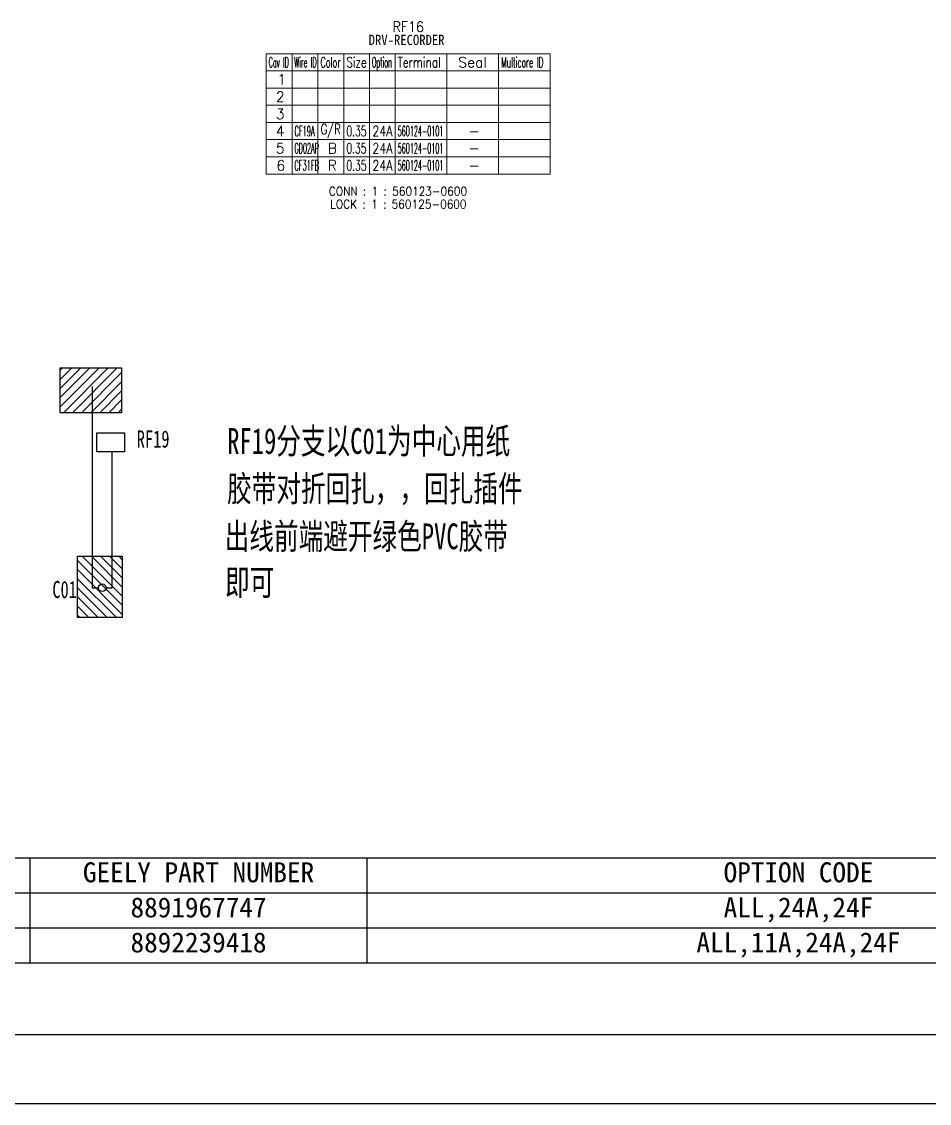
# Model space of a CAD drawing. Header units: inches. Extents: x 47316 to 59086, y 3141 to 11743.
# Drawn here: x 51423.5 to 51687.4, y 6869.2 to 7183.8 of the extents above; entities that cross this region are included whole.
import ezdxf
from ezdxf.enums import TextEntityAlignment as Align

# ---------------------------------------------------------------- set-up
doc = ezdxf.new("R2010")
doc.units = ezdxf.units.IN
doc.header["$MEASUREMENT"] = 0
doc.layers.add('_BLACK_HOLE', color=7, linetype='Continuous')
doc.styles.add('COOL-仿宋', font='simfang.ttf')
doc.styles.add('COOL-宋体', font='')
doc.styles.add('MtX_SimSun', font='')
doc.styles.get("Standard").update_dxf_attribs({"font": ''})
doc.styles.get('COOL-宋体').set_extended_font_data('SimSun')
doc.styles.get('MtX_SimSun').set_extended_font_data('SimSun')
doc.styles.get('Standard').set_extended_font_data('SimSun')

msp = doc.modelspace()

# ---------------------------------------------------------------- linework, layer by layer
at = {"color": 102, "linetype": 'Continuous', "lineweight": 15}
for p, q in [((51494.65, 7174.44), (51577.15, 7174.44)), ((51494.65, 7169.44), (51494.65, 7174.44)), ((51494.65, 7169.44), (51577.15, 7169.44)), ((51502.15, 7164.44), (51502.15, 7169.44)), ((51509.65, 7164.44), (51509.65, 7169.44)), ((51517.15, 7164.44), (51517.15, 7169.44)), ((51524.65, 7164.44), (51524.65, 7169.44)), ((51532.15, 7164.44), (51532.15, 7169.44)), ((51547.15, 7164.44), (51547.15, 7169.44)), ((51562.15, 7164.44), (51562.15, 7169.44)), ((51502.15, 7159.44), (51502.15, 7164.44)), ((51509.65, 7159.44), (51509.65, 7164.44)), ((51517.15, 7159.44), (51517.15, 7164.44)), ((51524.65, 7159.44), (51524.65, 7164.44)), ((51532.15, 7159.44), (51532.15, 7164.44)), ((51547.15, 7159.44), (51547.15, 7164.44)), ((51562.15, 7159.44), (51562.15, 7164.44)), ((51502.15, 7154.44), (51502.15, 7159.44)), ((51509.65, 7154.44), (51509.65, 7159.44)), ((51517.15, 7154.44), (51517.15, 7159.44)), ((51524.65, 7154.44), (51524.65, 7159.44)), ((51532.15, 7154.44), (51532.15, 7159.44)), ((51547.15, 7154.44), (51547.15, 7159.44)), ((51562.15, 7154.44), (51562.15, 7159.44)), ((51502.15, 7149.44), (51502.15, 7154.44)), ((51509.65, 7149.44), (51509.65, 7154.44)), ((51517.15, 7149.44), (51517.15, 7154.44)), ((51524.65, 7149.44), (51524.65, 7154.44)), ((51532.15, 7149.44), (51532.15, 7154.44)), ((51547.15, 7149.44), (51547.15, 7154.44)), ((51562.15, 7149.44), (51562.15, 7154.44)), ((51502.15, 7144.44), (51502.15, 7149.44)), ((51509.65, 7144.44), (51509.65, 7149.44)), ((51517.15, 7144.44), (51517.15, 7149.44)), ((51524.65, 7144.44), (51524.65, 7149.44)), ((51532.15, 7144.44), (51532.15, 7149.44)), ((51547.15, 7144.44), (51547.15, 7149.44)), ((51562.15, 7144.44), (51562.15, 7149.44)), ((51502.15, 7139.44), (51502.15, 7144.44)), ((51509.65, 7139.44), (51509.65, 7144.44)), ((51517.15, 7139.44), (51517.15, 7144.44)), ((51524.65, 7139.44), (51524.65, 7144.44)), ((51532.15, 7139.44), (51532.15, 7144.44)), ((51547.15, 7139.44), (51547.15, 7144.44)), ((51562.15, 7139.44), (51562.15, 7144.44))]:
    msp.add_line(p, q, dxfattribs=at)
at = {"color": 7, "linetype": 'Continuous', "lineweight": 15}
for p, q in [((51502.15, 7169.44), (51502.15, 7174.44)), ((51509.65, 7169.44), (51509.65, 7174.44)), ((51517.15, 7169.44), (51517.15, 7174.44)), ((51524.65, 7169.44), (51524.65, 7174.44)), ((51532.15, 7169.44), (51532.15, 7174.44)), ((51547.15, 7169.44), (51547.15, 7174.44)), ((51562.15, 7169.44), (51562.15, 7174.44)), ((51577.15, 7169.44), (51577.15, 7174.44))]:
    msp.add_line(p, q, dxfattribs=at)
at = {"color": 3, "lineweight": -3}
for p, q in [((51446.03, 7083.09), (51434.73, 7071.79)), ((51443.38, 7083.09), (51434.73, 7074.44)), ((51440.73, 7083.09), (51434.73, 7077.09)), ((51438.08, 7083.09), (51434.73, 7079.74)), ((51435.42, 7083.09), (51434.73, 7082.39)), ((51434.73, 7070.05), (51434.73, 7083.09)), ((51434.73, 7083.09), (51452.59, 7083.09)), ((51448.68, 7083.09), (51435.65, 7070.05)), ((51451.33, 7083.09), (51438.3, 7070.05)), ((51452.59, 7081.69), (51440.95, 7070.05)), ((51452.59, 7083.09), (51452.59, 7070.05)), ((51452.59, 7079.04), (51443.6, 7070.05)), ((51452.59, 7076.39), (51446.25, 7070.05)), ((51452.59, 7073.74), (51448.91, 7070.05)), ((51452.59, 7070.05), (51434.73, 7070.05)), ((51452.59, 7071.08), (51451.56, 7070.05)), ((51439.74, 7010.46), (51439.74, 7028.32)), ((51439.74, 7028.32), (51452.78, 7028.32)), ((51441.14, 7028.32), (51452.78, 7016.68)), ((51443.79, 7028.32), (51452.78, 7019.33)), ((51446.45, 7028.32), (51452.78, 7021.99)), ((51449.1, 7028.32), (51452.78, 7024.64)), ((51451.75, 7028.32), (51452.78, 7027.29)), ((51452.78, 7028.32), (51452.78, 7010.46)), ((51439.74, 7027.07), (51452.78, 7014.03)), ((51439.74, 7024.41), (51452.78, 7011.38)), ((51439.74, 7021.76), (51451.05, 7010.46)), ((51439.74, 7019.11), (51448.4, 7010.46)), ((51439.74, 7016.46), (51445.74, 7010.46)), ((51439.74, 7013.81), (51443.09, 7010.46)), ((51439.74, 7011.16), (51440.44, 7010.46)), ((51452.78, 7010.46), (51439.74, 7010.46))]:
    msp.add_line(p, q, dxfattribs=at)
at = {"color": 0, "lineweight": 30}
for p, q in [((51444.06, 7077.69), (51444.06, 7019.15)), ((51445.37, 7064.15), (51453.37, 7064.15)), ((51445.37, 7058.65), (51445.37, 7064.15)), ((51453.37, 7064.15), (51453.37, 7058.65)), ((51453.37, 7058.65), (51445.37, 7058.65)), ((51449.87, 7019.15), (51449.87, 7058.65)), ((51444.06, 7019.15), (51445.89, 7019.15)), ((51448.04, 7019.15), (51449.87, 7019.15))]:
    msp.add_line(p, q, dxfattribs=at)
at = {"color": 0, "lineweight": -3}
for p, q in [((51198.34, 6940.62), (51774.76, 6940.62)), ((51425.96, 6910.04), (51425.96, 6940.62)), ((51523.92, 6910.04), (51523.92, 6940.62)), ((51198.34, 6930.42), (51774.76, 6930.42)), ((51198.34, 6920.23), (51774.76, 6920.23)), ((51198.34, 6910.04), (51774.76, 6910.04)), ((50267.93, 6889.2), (52010.93, 6889.2)), ((50247.93, 6869.2), (52030.93, 6869.2))]:
    msp.add_line(p, q, dxfattribs=at)
at = {"color": 102, "linetype": 'Continuous', "lineweight": 15}
for points in [[(51494.65, 7164.44), (51494.65, 7169.44), (51577.15, 7169.44), (51577.15, 7164.44)], [(51494.65, 7159.44), (51494.65, 7164.44), (51577.15, 7164.44), (51577.15, 7159.44)], [(51494.65, 7154.44), (51494.65, 7159.44), (51577.15, 7159.44), (51577.15, 7154.44)], [(51494.65, 7149.44), (51494.65, 7154.44), (51577.15, 7154.44), (51577.15, 7149.44)], [(51494.65, 7144.44), (51494.65, 7149.44), (51577.15, 7149.44), (51577.15, 7144.44)], [(51494.65, 7139.44), (51494.65, 7144.44), (51577.15, 7144.44), (51577.15, 7139.44)]]:
    msp.add_lwpolyline(points, close=True, dxfattribs=at)
at = {"color": 0, "lineweight": 30}
msp.add_circle((51446.96, 7019.15), 1.08, dxfattribs=at)

# ---------------------------------------------------------------- texts
at = {"lineweight": -3, "style": 'MtX_SimSun', "width": 0.7}
for s, p in [('RF19分支以C01为中心用纸', (51483.26, 7058.07)), ('胶带对折回扎，，回扎插件', (51483.23, 7044.23)), ('出线前端避开绿色PVC胶带', (51482.55, 7030.35)), ('即可', (51482.64, 7016.97))]:
    msp.add_text(s, height=7.5, dxfattribs=at).set_placement(p)
at = {"color": 0, "lineweight": -3}
for s, height, style, p in [('GEELY PART NUMBER', 5.8133, 'COOL-仿宋', (51474.94, 6933.49)), ('OPTION CODE', 5.8133, 'COOL-仿宋', (51649.34, 6933.49)), ('8891967747', 5.813, 'COOL-宋体', (51474.94, 6923.29)), ('ALL,24A,24F', 5.8133, 'COOL-宋体', (51649.34, 6923.29)), ('8892239418', 5.813, 'COOL-宋体', (51474.94, 6913.1)), ('ALL,11A,24A,24F', 5.8133, 'COOL-宋体', (51649.34, 6913.1))]:
    msp.add_text(s, height=height, dxfattribs=dict(at, style=style)).set_placement(p, align=Align.CENTER)
at = {"color": 6, "linetype": 'Continuous', "lineweight": 20, "char_height": 3, "attachment_point": 1}
for s, insert, width in [('\\Fromans.shx;\\W0.9000000000;\\T1.0000000000;\\o\\lRF16', (51531.33, 7183.76), 10.1571), ('\\f黑体|b0|i0|c1|p0;\\W0.9000000000;\\T1.0000000000;\\o\\lDRV-RECORDER', (51524.41, 7179.94), 23.2989)]:
    msp.add_mtext(s, dxfattribs=dict(at, insert=insert, width=width))
at = {"color": 7, "linetype": 'Continuous', "lineweight": 15, "char_height": 3, "attachment_point": 1}
for s, insert, width in [('\\Fromans.shx;\\W0.4292452830;\\T1.0000000000;\\o\\lCav ID', (51495.33, 7173.44), 6.5), ('\\Fromans.shx;\\W0.4026548673;\\T1.0000000000;\\o\\lWire ID', (51502.76, 7173.44), 6.5), ('\\Fromans.shx;\\W0.5687500000;\\T1.0000000000;\\o\\lColor', (51510.39, 7173.44), 6.5), ('\\Fromans.shx;\\W0.7222222222;\\T1.0000000000;\\o\\lSize', (51517.96, 7173.44), 6.5), ('\\Fromans.shx;\\W0.4595959596;\\T1.0000000000;\\o\\lOption', (51525.34, 7173.44), 6.5), ('\\Fromans.shx;\\W0.7480916031;\\T1.0000000000;\\o\\lTerminal', (51532.75, 7173.44), 14), ('\\Fromans.shx;\\W1.0000000000;\\T1.0000000000;\\o\\lSeal', (51550.43, 7173.44), 9.2857), ('\\Fromans.shx;\\W0.5185185185;\\T1.0000000000;\\o\\lMulticore ID', (51562.94, 7173.44), 14), ('\\Fromans.shx;\\W1.0000000000;\\T1.0000000000;\\o\\l1', (51497.83, 7168.44), 2.8571), ('\\Fromans.shx;\\W1.0000000000;\\T1.0000000000;\\o\\l2', (51497.4, 7163.44), 2.8571), ('\\Fromans.shx;\\W1.0000000000;\\T1.0000000000;\\o\\l3', (51497.4, 7158.44), 2.8571), ('\\Fromans.shx;\\W1.0000000000;\\T1.0000000000;\\o\\l4', (51497.4, 7153.44), 2.8571), ('\\Fromans.shx;\\W1.0000000000;\\T1.0000000000;\\o\\l5', (51497.4, 7148.44), 2.8571), ('\\Fromans.shx;\\W1.0000000000;\\T1.0000000000;\\o\\l6', (51497.54, 7143.44), 2.8571)]:
    msp.add_mtext(s, dxfattribs=dict(at, insert=insert, width=width))
at = {"color": 21, "linetype": 'Continuous', "lineweight": 15, "char_height": 3, "attachment_point": 1}
for s, insert, width in [('\\Fromans.shx;\\W0.4690721649;\\T1.0000000000;\\o\\lCF19A', (51502.85, 7153.44), 6.5), ('\\Fromans.shx;\\W0.6500000000;\\T1.0000000000;\\o\\l0.35', (51517.93, 7153.44), 6.5), ('\\Fromans.shx;\\W0.4336283186;\\T1.0000000000;\\o\\l560124-0101', (51532.83, 7153.44), 14), ('\\Fromans.shx;\\W0.3760330579;\\T1.0000000000;\\o\\lGD02AP', (51502.81, 7148.44), 6.5), ('\\Fromans.shx;\\W0.6500000000;\\T1.0000000000;\\o\\l0.35', (51517.93, 7148.44), 6.5), ('\\Fromans.shx;\\W0.4336283186;\\T1.0000000000;\\o\\l560124-0101', (51532.83, 7148.44), 14), ('\\Fromans.shx;\\W0.3855932203;\\T1.0000000000;\\o\\lCF31FB', (51502.81, 7143.44), 6.5), ('\\Fromans.shx;\\W0.6500000000;\\T1.0000000000;\\o\\l0.35', (51517.93, 7143.44), 6.5), ('\\Fromans.shx;\\W0.4336283186;\\T1.0000000000;\\o\\l560124-0101', (51532.83, 7143.44), 14)]:
    msp.add_mtext(s, dxfattribs=dict(at, insert=insert, width=width))
at = {"color": 140, "linetype": 'Continuous', "lineweight": 15, "char_height": 3, "attachment_point": 1}
for s, insert, width in [('\\Fromans.shx;\\W0.7109375000;\\T1.0000000000;\\o\\lG/R', (51510.45, 7154.02), 6.5), ('\\Fromans.shx;\\W0.7844827586;\\T1.0000000000;\\o\\l24A', (51525.48, 7153.44), 6.5), ('\\Fromans.shx;\\W1.0000000000;\\T1.0000000000;\\o\\l-', (51553.36, 7153.44), 3.7143), ('\\Fromans.shx;\\W1.0000000000;\\T1.0000000000;\\o\\lB', (51512.47, 7148.44), 3), ('\\Fromans.shx;\\W0.7844827586;\\T1.0000000000;\\o\\l24A', (51525.48, 7148.44), 6.5), ('\\Fromans.shx;\\W1.0000000000;\\T1.0000000000;\\o\\l-', (51553.36, 7148.44), 3.7143), ('\\Fromans.shx;\\W1.0000000000;\\T1.0000000000;\\o\\lR', (51512.47, 7143.44), 3), ('\\Fromans.shx;\\W0.7844827586;\\T1.0000000000;\\o\\l24A', (51525.48, 7143.44), 6.5), ('\\Fromans.shx;\\W1.0000000000;\\T1.0000000000;\\o\\l-', (51553.36, 7143.44), 3.7143)]:
    msp.add_mtext(s, dxfattribs=dict(at, insert=insert, width=width))
at = {"color": 42, "linetype": 'Continuous', "lineweight": 15, "char_height": 2.5, "attachment_point": 1}
for s, insert, width in [('\\Fromans.shx;\\W0.9000000000;\\T1.0000000000;\\o\\lCONN : 1 : 560123-0600', (51512.81, 7135.69), 46.8214), ('\\Fromans.shx;\\W0.9000000000;\\T1.0000000000;\\o\\lLOCK : 1 : 560125-0600', (51513.24, 7131.94), 46.1786)]:
    msp.add_mtext(s, dxfattribs=dict(at, insert=insert, width=width))
at = {"layer": '_BLACK_HOLE', "lineweight": -2, "style": 'MtX_SimSun', "width": 0.7}
for s, p in [('RF19', (51456.98, 7059.89)), ('C01', (51432.44, 7016.13))]:
    msp.add_text(s, height=5, dxfattribs=at).set_placement(p)

doc.saveas('drawing.dxf')
